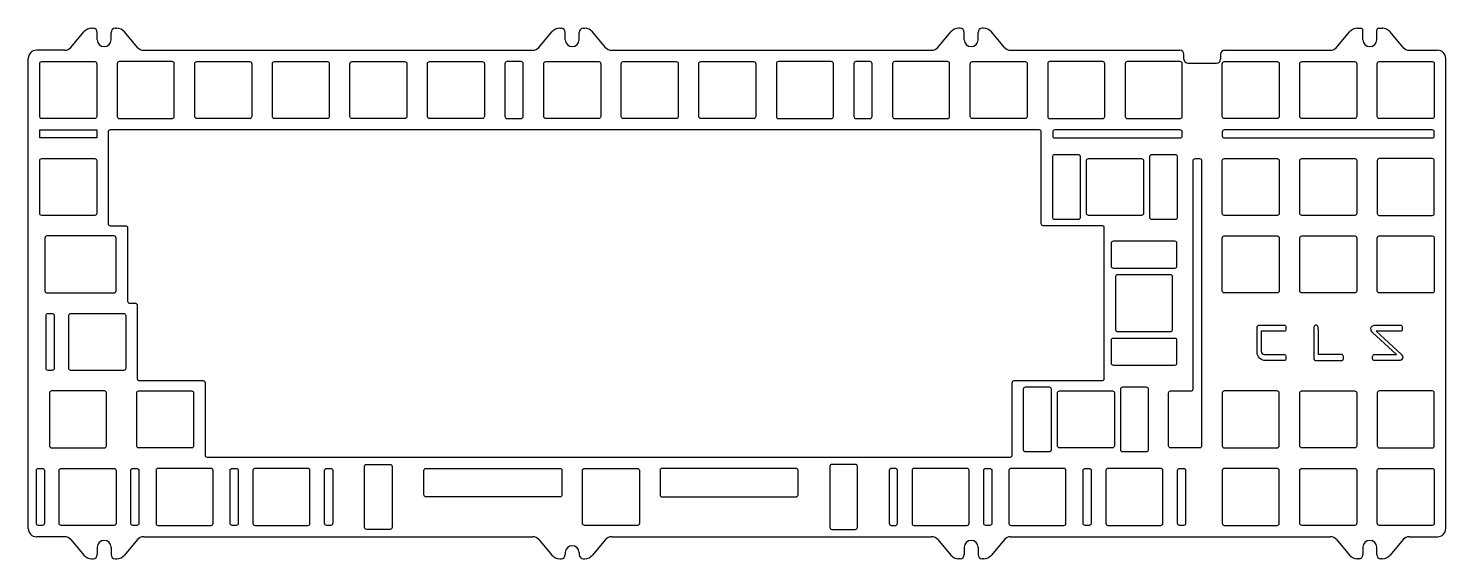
# Model space of a CAD drawing. Header units: millimetres. Extents: x -74 to 274, y 23 to 154.
import ezdxf

# ---------------------------------------------------------------- set-up
doc = ezdxf.new("R2010")
doc.units = ezdxf.units.MM
doc.layers.get('0').update_dxf_attribs({"linetype": 'CONTINUOUS'})

msp = doc.modelspace()

# ---------------------------------------------------------------- linework, layer by layer
for p, q in [((-58.62, 153.51), (-58.24, 153.51)), ((-52.84, 153.51), (-52.46, 153.51)), ((56.37, 153.51), (56.75, 153.51)), ((62.15, 153.51), (62.53, 153.51)), ((154.75, 153.51), (154.37, 153.51)), ((160.53, 153.51), (160.15, 153.51)), ((252.33, 153.51), (253.2, 153.51)), ((257.6, 153.51), (258.48, 153.51)), ((-63.72, 148.82), (-60.54, 152.61)), ((-57.24, 150.71), (-57.24, 152.51)), ((-53.84, 150.71), (-53.84, 152.51)), ((-47.37, 148.82), (-50.55, 152.61)), ((51.27, 148.82), (54.46, 152.61)), ((57.75, 150.71), (57.75, 152.51)), ((61.15, 150.71), (61.15, 152.51)), ((67.62, 148.82), (64.44, 152.61)), ((149.27, 148.82), (152.46, 152.61)), ((155.75, 150.71), (155.75, 152.51)), ((159.15, 150.71), (159.15, 152.51)), ((165.62, 148.82), (162.44, 152.61)), ((247.23, 148.82), (250.41, 152.61)), ((253.7, 150.71), (253.7, 153)), ((257.1, 150.71), (257.1, 153)), ((263.58, 148.82), (260.4, 152.61)), ((-65.25, 148.11), (-72.18, 148.11)), ((-45.84, 148.11), (49.74, 148.11)), ((69.16, 148.11), (147.74, 148.11)), ((167.16, 148.11), (208.73, 148.11)), ((209.73, 145.91), (209.73, 147.11)), ((218.73, 147.11), (218.73, 145.91)), ((219.73, 148.11), (245.7, 148.11)), ((265.11, 148.11), (272.04, 148.11)), ((-74.18, 30.49), (-74.18, 146.11)), ((210.73, 144.91), (217.73, 144.91)), ((274.04, 30.49), (274.04, 146.11)), ((242.19, 80.53), (242.19, 80.53)), ((241.69, 80.03), (241.69, 72.3)), ((242.69, 79.49), (242.69, 80.03)), ((242.69, 79.49), (242.69, 73.3)), ((248.4, 73.3), (242.69, 73.3)), ((242.19, 71.8), (248.4, 71.8)), ((248.9, 72.3), (248.9, 72.8)), ((-65.25, 28.49), (-72.18, 28.49)), ((-45.84, 28.49), (49.74, 28.49)), ((69.16, 28.49), (147.74, 28.49)), ((167.16, 28.49), (245.7, 28.49)), ((265.11, 28.49), (265.11, 28.49)), ((265.11, 28.49), (270, 28.49)), ((270, 28.49), (272.08, 28.49)), ((-63.72, 27.78), (-60.54, 23.99)), ((-57.24, 25.89), (-57.24, 24.09)), ((-53.84, 25.89), (-53.84, 24.09)), ((-47.37, 27.78), (-50.55, 23.99)), ((51.27, 27.78), (54.46, 23.99)), ((57.75, 24.59), (57.75, 24.09)), ((61.15, 24.59), (61.15, 24.09)), ((67.62, 27.78), (64.44, 23.99)), ((149.27, 27.78), (152.46, 23.99)), ((155.75, 25.89), (155.75, 24.09)), ((159.15, 25.89), (159.15, 24.09)), ((165.62, 27.78), (162.44, 23.99)), ((247.23, 27.78), (250.41, 23.99)), ((253.7, 25.89), (253.7, 24.09)), ((257.1, 24.09), (257.1, 25.89)), ((263.58, 27.78), (260.4, 23.99)), ((-58.62, 23.09), (-58.24, 23.09)), ((-52.84, 23.09), (-52.46, 23.09)), ((56.37, 23.09), (56.75, 23.09)), ((62.15, 23.09), (62.53, 23.09)), ((154.75, 23.09), (154.37, 23.09)), ((160.53, 23.09), (160.15, 23.09)), ((252.7, 23.09), (252.33, 23.09)), ((253.7, 24.09), (253.7, 24.1)), ((258.48, 23.09), (258.1, 23.09))]:
    msp.add_line(p, q)
for points in [[(-57.88, 131.31), (-70.88, 131.31, -0.414214), (-71.38, 131.81), (-71.38, 144.81, -0.414214), (-70.88, 145.31), (-57.88, 145.31, -0.414214), (-57.38, 144.81), (-57.38, 131.81, -0.414214)], [(-52.33, 144.81), (-52.33, 138.31), (-52.33, 131.81, 0.414214), (-51.83, 131.31), (-38.83, 131.31, 0.414214), (-38.33, 131.81), (-38.33, 144.81, 0.414214), (-38.83, 145.31), (-51.83, 145.31, 0.414214)], [(-19.78, 131.31), (-32.78, 131.31, -0.414214), (-33.28, 131.81), (-33.28, 144.81, -0.414214), (-32.78, 145.31), (-19.78, 145.31, -0.414214), (-19.28, 144.81), (-19.28, 131.81, -0.414214)], [(-13.73, 131.31, -0.414214), (-14.23, 131.81), (-14.23, 144.81, -0.414214), (-13.73, 145.31), (-0.73, 145.31, -0.414214), (-0.23, 144.81), (-0.23, 131.81, -0.414214), (-0.73, 131.31)], [(18.32, 145.31, -0.414214), (18.82, 144.81), (18.82, 131.81, -0.414214), (18.32, 131.31), (5.32, 131.31, -0.414214), (4.82, 131.81), (4.82, 144.81, -0.414214), (5.32, 145.31)], [(37.87, 131.81, -0.414214), (37.37, 131.31), (24.37, 131.31, -0.414214), (23.87, 131.81), (23.87, 144.81, -0.414214), (24.37, 145.31), (37.37, 145.31, -0.414214), (37.87, 144.81)], [(42.92, 144.81), (42.92, 138.31), (42.92, 131.81, 0.414214), (43.42, 131.31), (46.9, 131.31, 0.414214), (47.4, 131.81), (47.4, 144.81, 0.414214), (46.9, 145.31), (43.42, 145.31, 0.414214)], [(52.45, 144.81, -0.414214), (52.95, 145.31), (65.95, 145.31, -0.414214), (66.45, 144.81), (66.45, 131.81, -0.414214), (65.95, 131.31), (52.95, 131.31, -0.414214), (52.45, 131.81)], [(71.5, 131.81), (71.5, 144.81, -0.414214), (72, 145.31), (85, 145.31, -0.414214), (85.5, 144.81), (85.5, 131.81, -0.414214), (85, 131.31), (72, 131.31, -0.414214)], [(104.55, 131.81, -0.414214), (104.05, 131.31), (91.05, 131.31, -0.414214), (90.55, 131.81), (90.55, 144.81, -0.414214), (91.05, 145.31), (104.05, 145.31, -0.414214), (104.55, 144.81)], [(123.1, 145.31), (110.1, 145.31, 0.414214), (109.6, 144.81), (109.6, 131.81, 0.414214), (110.1, 131.31), (123.1, 131.31, 0.414214), (123.6, 131.81), (123.6, 144.81, 0.414214)], [(128.65, 144.81), (128.65, 138.31), (128.65, 131.81, 0.414214), (129.15, 131.31), (132.62, 131.31, 0.414214), (133.12, 131.81), (133.12, 144.81, 0.414214), (132.62, 145.31), (129.15, 145.31, 0.414214)], [(151.67, 145.31), (138.67, 145.31, 0.414214), (138.17, 144.81), (138.17, 131.81, 0.414214), (138.67, 131.31), (151.67, 131.31, 0.414214), (152.17, 131.81), (152.17, 144.81, 0.414214)], [(170.72, 145.31, -0.414214), (171.22, 144.81), (171.22, 131.81, -0.414214), (170.72, 131.31), (157.72, 131.31, -0.414214), (157.22, 131.81), (157.22, 144.81, -0.414214), (157.72, 145.31)], [(189.77, 145.31), (176.77, 145.31, 0.414214), (176.27, 144.81), (176.27, 131.81, 0.414214), (176.77, 131.31), (189.77, 131.31, 0.414214), (190.27, 131.81), (190.27, 144.81, 0.414214)], [(208.82, 145.31), (195.82, 145.31, 0.414214), (195.32, 144.81), (195.32, 131.81, 0.414214), (195.82, 131.31), (208.82, 131.31, 0.414214), (209.32, 131.81), (209.32, 144.81, 0.414214)], [(219.14, 131.81), (219.14, 144.81, -0.414214), (219.64, 145.31), (232.64, 145.31, -0.414214), (233.14, 144.81), (233.14, 131.81, -0.414214), (232.64, 131.31), (219.64, 131.31, -0.414214)], [(251.69, 131.31), (238.69, 131.31, -0.414214), (238.19, 131.81), (238.19, 144.81, -0.414214), (238.69, 145.31), (251.69, 145.31, -0.414214), (252.19, 144.81), (252.19, 131.81, -0.414214)], [(257.24, 144.81, -0.414214), (257.74, 145.31), (270.74, 145.31, -0.414214), (271.24, 144.81), (271.24, 131.81, -0.414214), (270.74, 131.31), (257.74, 131.31, -0.414214), (257.24, 131.81)], [(-30.26, 48.09), (167.04, 48.09, 0.414214), (167.54, 48.59), (167.54, 66.37, -0.414214), (168.04, 66.87), (189.64, 66.87, 0.414214), (190.14, 67.37), (190.14, 104.47, 0.414214), (189.64, 104.97), (175.19, 104.97, -0.414214), (174.69, 105.47), (174.69, 128.01, 0.414214), (174.19, 128.51), (-54.08, 128.51, 0.414214), (-54.58, 128.01), (-54.58, 105.47, 0.414214), (-54.08, 104.97), (-50.31, 104.97, -0.414214), (-49.81, 104.47), (-49.81, 86.42, 0.414214), (-49.31, 85.92), (-47.93, 85.92, -0.414214), (-47.43, 85.42), (-47.43, 67.37, 0.414214), (-46.93, 66.87), (-31.26, 66.87, -0.414214), (-30.76, 66.37), (-30.76, 48.59, 0.414214)], [(177.99, 126.54), (192.8, 126.54), (208.82, 126.54, 0.414214), (209.32, 127.04), (209.32, 128.01, 0.414214), (208.82, 128.51), (177.99, 128.51, 0.414214), (177.49, 128.01), (177.49, 127.04, 0.414214)], [(219.14, 128.01), (219.14, 127.04, 0.414214), (219.64, 126.54), (270.74, 126.54, 0.414214), (271.24, 127.04), (271.24, 128.01, 0.414214), (270.74, 128.51), (219.64, 128.51, 0.414214)], [(184.24, 106.99, -0.414214), (183.74, 106.49), (177.99, 106.49, -0.414214), (177.49, 106.99), (177.49, 119.99), (177.49, 121.99, -0.414214), (177.99, 122.49), (183.74, 122.49, -0.414214), (184.24, 121.99), (184.24, 119.99)], [(201.36, 106.99), (201.36, 119.99), (201.36, 121.99, -0.414214), (201.86, 122.49), (207.61, 122.49, -0.414214), (208.11, 121.99), (208.11, 119.99), (208.11, 106.99, -0.414214), (207.61, 106.49), (201.86, 106.49, -0.414214)], [(-70.88, 107.49, -0.414214), (-71.38, 107.99), (-71.38, 120.99, -0.414214), (-70.88, 121.49), (-57.88, 121.49, -0.414214), (-57.38, 120.99), (-57.38, 107.99, -0.414214), (-57.88, 107.49)], [(185.8, 120.99, -0.414214), (186.3, 121.49), (199.3, 121.49, -0.414214), (199.8, 120.99), (199.8, 107.99, -0.414214), (199.3, 107.49), (186.3, 107.49, -0.414214), (185.8, 107.99)], [(214.09, 120.99), (214.09, 90.04), (214.09, 50.84, -0.414214), (213.59, 50.34), (206.47, 50.34, -0.414214), (205.97, 50.84), (205.97, 63.84, -0.414214), (206.47, 64.34), (211.49, 64.34, 0.414214), (211.99, 64.84), (211.99, 120.99, -0.414214), (212.49, 121.49), (213.59, 121.49, -0.414214)], [(219.64, 107.49, -0.414214), (219.14, 107.99), (219.14, 120.99, -0.414214), (219.64, 121.49), (232.64, 121.49, -0.414214), (233.14, 120.99), (233.14, 107.99, -0.414214), (232.64, 107.49)], [(252.19, 107.99, -0.414214), (251.69, 107.49), (238.69, 107.49, -0.414214), (238.19, 107.99), (238.19, 120.99, -0.414214), (238.69, 121.49), (251.69, 121.49, -0.414214), (252.19, 120.99)], [(271.24, 107.99), (271.24, 120.99, 0.414214), (270.74, 121.49), (257.74, 121.49, 0.414214), (257.24, 120.99), (257.24, 107.99, 0.414214), (257.74, 107.49), (270.74, 107.49, 0.414214)], [(-52.61, 88.94), (-52.61, 101.94, 0.414214), (-53.11, 102.44), (-66.11, 102.44), (-69.61, 102.44, 0.414214), (-70.11, 101.94), (-70.11, 88.94, 0.414214), (-69.61, 88.44), (-66.11, 88.44), (-53.11, 88.44, 0.414214)], [(191.94, 100.73, -0.414214), (192.44, 101.23), (205.44, 101.23), (207.44, 101.23, -0.414214), (207.94, 100.73), (207.94, 94.98, -0.414214), (207.44, 94.48), (205.44, 94.48), (192.44, 94.48, -0.414214), (191.94, 94.98)], [(219.64, 88.44, -0.414214), (219.14, 88.94), (219.14, 101.94, -0.414214), (219.64, 102.44), (232.64, 102.44, -0.414214), (233.14, 101.94), (233.14, 88.94, -0.414214), (232.64, 88.44)], [(238.69, 88.44, -0.414214), (238.19, 88.94), (238.19, 101.94, -0.414214), (238.69, 102.44), (251.69, 102.44, -0.414214), (252.19, 101.94), (252.19, 88.94, -0.414214), (251.69, 88.44)], [(257.24, 101.94, -0.414214), (257.74, 102.44), (270.74, 102.44, -0.414214), (271.24, 101.94), (271.24, 88.94, -0.414214), (270.74, 88.44), (257.74, 88.44, -0.414214), (257.24, 88.94)], [(206.94, 79.42), (206.94, 92.42, 0.414214), (206.44, 92.92), (193.44, 92.92, 0.414214), (192.94, 92.42), (192.94, 79.42, 0.414214), (193.44, 78.92), (206.44, 78.92, 0.414214)], [(-69.33, 69.39, -0.414214), (-69.83, 69.89), (-69.83, 82.89, -0.414214), (-69.33, 83.39), (-68.33, 83.39, -0.414214), (-67.83, 82.89), (-67.83, 69.89, -0.414214), (-68.33, 69.39)], [(-63.73, 69.39, -0.414214), (-64.23, 69.89), (-64.23, 82.89, -0.414214), (-63.73, 83.39), (-50.73, 83.39, -0.414214), (-50.23, 82.89), (-50.23, 69.89, -0.414214), (-50.73, 69.39)], [(228.23, 80.53), (234.3, 80.53, -0.414214), (234.8, 80.03), (234.8, 79.5, -0.414214), (234.3, 79), (228.73, 79), (228.73, 74.1, 0.414214), (229.53, 73.3), (229.9, 73.3), (234.3, 73.3, -0.414214), (234.8, 72.8), (234.8, 72.3, -0.414214), (234.3, 71.8), (229.73, 71.8, -0.414214), (227.73, 73.8), (227.73, 80.03, -0.414214)], [(256.08, 72.3), (256.08, 72.8, -0.414214), (256.58, 73.3), (262, 73.3), (256.08, 78.73), (256.01, 78.8, -0.145225), (255.72, 79.29), (255.7, 79.36, -0.090409), (255.67, 79.72, -0.163098), (255.97, 80.28, -0.103637), (256.34, 80.45), (256.59, 80.51, -0.055275), (256.81, 80.53), (262.89, 80.53, -0.414214), (263.39, 80.03), (263.39, 79.5, -0.414214), (262.89, 79), (257, 79), (263.14, 73.37, -0.049772), (263.27, 73.22), (263.31, 73.16, -0.138516), (263.5, 72.65, -0.122984), (263.34, 72.19), (263.37, 72.23, -0.145075), (262.94, 71.86), (263, 71.89, -0.107011), (262.59, 71.8), (256.58, 71.8, -0.414214)], [(192.44, 70.6, -0.414214), (191.94, 71.1), (191.94, 76.85, -0.414214), (192.44, 77.35), (205.44, 77.35), (207.44, 77.35, -0.414214), (207.94, 76.85), (207.94, 71.1, -0.414214), (207.44, 70.6), (205.44, 70.6)], [(-55.49, 64.34), (-68.49, 64.34, 0.414214), (-68.99, 63.84), (-68.99, 50.84, 0.414214), (-68.49, 50.34), (-55.49, 50.34, 0.414214), (-54.99, 50.84), (-54.99, 63.84, 0.414214)], [(-47.06, 50.34, -0.414214), (-47.56, 50.84), (-47.56, 63.84, -0.414214), (-47.06, 64.34), (-34.06, 64.34, -0.414214), (-33.56, 63.84), (-33.56, 50.84, -0.414214), (-34.06, 50.34)], [(177.09, 49.84, -0.414214), (176.59, 49.34), (170.84, 49.34, -0.414214), (170.34, 49.84), (170.34, 62.84), (170.34, 64.84, -0.414214), (170.84, 65.34), (176.59, 65.34, -0.414214), (177.09, 64.84), (177.09, 62.84)], [(179.16, 50.34, -0.414214), (178.66, 50.84), (178.66, 63.84, -0.414214), (179.16, 64.34), (192.16, 64.34, -0.414214), (192.66, 63.84), (192.66, 50.84, -0.414214), (192.16, 50.34)], [(200.97, 49.84, -0.414214), (200.47, 49.34), (194.72, 49.34, -0.414214), (194.22, 49.84), (194.22, 62.84), (194.22, 64.84, -0.414214), (194.72, 65.34), (200.47, 65.34, -0.414214), (200.97, 64.84), (200.97, 62.84)], [(233.14, 50.84), (233.14, 63.84, 0.414214), (232.64, 64.34), (219.64, 64.34, 0.414214), (219.14, 63.84), (219.14, 50.84, 0.414214), (219.64, 50.34), (232.64, 50.34, 0.414214)], [(251.69, 50.34), (238.69, 50.34, -0.414214), (238.19, 50.84), (238.19, 63.84, -0.414214), (238.69, 64.34), (251.69, 64.34, -0.414214), (252.19, 63.84), (252.19, 50.84, -0.414214)], [(271.24, 50.84), (271.24, 63.84, 0.414214), (270.74, 64.34), (257.74, 64.34, 0.414214), (257.24, 63.84), (257.24, 50.84, 0.414214), (257.74, 50.34), (270.74, 50.34, 0.414214)], [(-72.21, 31.79), (-72.21, 44.79, -0.414214), (-71.71, 45.29), (-70.71, 45.29, -0.414214), (-70.21, 44.79), (-70.21, 31.79, -0.414214), (-70.71, 31.29), (-71.71, 31.29, -0.414214)], [(-66.61, 44.79, -0.414214), (-66.11, 45.29), (-53.11, 45.29, -0.414214), (-52.61, 44.79), (-52.61, 31.79, -0.414214), (-53.11, 31.29), (-66.11, 31.29, -0.414214), (-66.61, 31.79)], [(-47.51, 45.29, -0.414214), (-47.01, 44.79), (-47.01, 31.79, -0.414214), (-47.51, 31.29), (-48.51, 31.29, -0.414214), (-49.01, 31.79), (-49.01, 44.79, -0.414214), (-48.51, 45.29)], [(-29.3, 45.29), (-42.3, 45.29, 0.414214), (-42.8, 44.79), (-42.8, 31.79, 0.414214), (-42.3, 31.29), (-29.3, 31.29, 0.414214), (-28.8, 31.79), (-28.8, 44.79, 0.414214)], [(-24.59, 31.79), (-24.59, 44.79, -0.414214), (-24.09, 45.29), (-23.09, 45.29, -0.414214), (-22.59, 44.79), (-22.59, 31.79, -0.414214), (-23.09, 31.29), (-24.09, 31.29, -0.414214)], [(-5.49, 45.29), (-18.49, 45.29, 0.414214), (-18.99, 44.79), (-18.99, 31.79, 0.414214), (-18.49, 31.29), (-5.49, 31.29, 0.414214), (-4.99, 31.79), (-4.99, 44.79, 0.414214)], [(-1.39, 44.79, -0.414214), (-0.89, 45.29), (0.11, 45.29, -0.414214), (0.61, 44.79), (0.61, 31.79, -0.414214), (0.11, 31.29), (-0.89, 31.29, -0.414214), (-1.39, 31.79)], [(14.7, 30.29), (8.95, 30.29, -0.414214), (8.45, 30.79), (8.45, 43.79), (8.45, 45.79, -0.414214), (8.95, 46.29), (14.7, 46.29, -0.414214), (15.2, 45.79), (15.2, 30.79, -0.414214)], [(56.92, 44.79), (56.92, 42.73), (56.92, 38.79, -0.414214), (56.42, 38.29), (23.5, 38.29, -0.414214), (23, 38.79), (23, 44.79, -0.414214), (23.5, 45.29), (56.42, 45.29, -0.414214)], [(75.47, 31.29), (62.47, 31.29, -0.414214), (61.97, 31.79), (61.97, 44.79, -0.414214), (62.47, 45.29), (75.47, 45.29, -0.414214), (75.97, 44.79), (75.97, 31.79, -0.414214)], [(114.45, 45.29), (81.52, 45.29, 0.414214), (81.02, 44.79), (81.02, 38.79, 0.414214), (81.52, 38.29), (114.45, 38.29, 0.414214), (114.95, 38.79), (114.95, 44.79, 0.414214)], [(129.5, 30.79), (129.5, 43.79), (129.5, 45.79, 0.414214), (129, 46.29), (123.25, 46.29, 0.414214), (122.75, 45.79), (122.75, 30.79, 0.414214), (123.25, 30.29), (129, 30.29, 0.414214)], [(139.34, 31.79), (139.34, 44.79, 0.414214), (138.84, 45.29), (137.84, 45.29, 0.414214), (137.34, 44.79), (137.34, 31.79, 0.414214), (137.84, 31.29), (138.84, 31.29, 0.414214)], [(156.94, 31.79), (156.94, 44.79, 0.414214), (156.44, 45.29), (143.44, 45.29, 0.414214), (142.94, 44.79), (142.94, 31.79, 0.414214), (143.44, 31.29), (156.44, 31.29, 0.414214)], [(160.54, 31.79), (160.54, 44.79, -0.414214), (161.04, 45.29), (162.04, 45.29, -0.414214), (162.54, 44.79), (162.54, 31.79, -0.414214), (162.04, 31.29), (161.04, 31.29, -0.414214)], [(180.75, 31.79), (180.75, 44.79, 0.414214), (180.25, 45.29), (167.25, 45.29, 0.414214), (166.75, 44.79), (166.75, 31.79, 0.414214), (167.25, 31.29), (180.25, 31.29, 0.414214)], [(186.96, 31.79, -0.414214), (186.46, 31.29), (185.46, 31.29, -0.414214), (184.96, 31.79), (184.96, 44.79, -0.414214), (185.46, 45.29), (186.46, 45.29, -0.414214), (186.96, 44.79)], [(204.56, 31.79), (204.56, 44.79, 0.414214), (204.06, 45.29), (191.06, 45.29, 0.414214), (190.56, 44.79), (190.56, 31.79, 0.414214), (191.06, 31.29), (204.06, 31.29, 0.414214)], [(208.16, 31.79), (208.16, 44.79, -0.414214), (208.66, 45.29), (209.66, 45.29, -0.414214), (210.16, 44.79), (210.16, 31.79, -0.414214), (209.66, 31.29), (208.66, 31.29, -0.414214)], [(233.14, 31.79), (233.14, 44.79, 0.414214), (232.64, 45.29), (219.64, 45.29, 0.414214), (219.14, 44.79), (219.14, 31.79, 0.414214), (219.64, 31.29), (232.64, 31.29, 0.414214)], [(238.19, 44.79, -0.414214), (238.69, 45.29), (251.69, 45.29, -0.414214), (252.19, 44.79), (252.19, 31.79, -0.414214), (251.69, 31.29), (238.69, 31.29, -0.414214), (238.19, 31.79)], [(271.24, 31.79, -0.414214), (270.74, 31.29), (257.74, 31.29, -0.414214), (257.24, 31.79), (257.24, 44.79, -0.414214), (257.74, 45.29), (270.74, 45.29, -0.414214), (271.24, 44.79)]]:
    msp.add_lwpolyline(points, format="xyb", close=True)
msp.add_lwpolyline([(-57.38, 126.54), (-64.38, 126.54), (-71.38, 126.54), (-71.38, 128.51), (-57.38, 128.51)], close=True)
for centre, radius, start, end in [((-58.62, 151.01), 2.5, 90, 140), ((-58.24, 152.51), 1, 0, 90), ((-52.84, 152.51), 1, 90, 180), ((-52.46, 151.01), 2.5, 40, 90), ((56.37, 151.01), 2.5, 90, 140), ((56.75, 152.51), 1, 0, 90), ((62.15, 152.51), 1, 90, 180), ((62.53, 151.01), 2.5, 40, 90), ((154.37, 151.01), 2.5, 90, 140), ((154.75, 152.51), 1, 0, 90), ((160.15, 152.51), 1, 90, 180), ((160.53, 151.01), 2.5, 40, 90), ((252.33, 151.01), 2.5, 90, 140), ((253.2, 153.01), 0.5, -0.2926, 90), ((257.6, 153.01), 0.5, 90, 180.2926), ((258.48, 151.01), 2.5, 40, 90), ((258.48, 151.01), 2.5, 39.9999, 90.0967), ((-55.54, 150.71), 1.7, -180, 0), ((59.45, 150.71), 1.7, -180, 0), ((157.45, 150.71), 1.7, -180, 0), ((255.4, 150.71), 1.7, -180, 0), ((-72.18, 146.11), 2, 90, 180), ((-65.25, 150.11), 2, 270, 320), ((-45.84, 150.11), 2, 220, 270), ((49.74, 150.11), 2, 270, 320), ((69.16, 150.11), 2, 220, 270), ((147.74, 150.11), 2, 270, 320), ((167.16, 150.11), 2, 220, 270), ((208.73, 147.11), 1, 0, 90), ((219.73, 147.11), 1, 90, 180), ((245.7, 150.11), 2, 270, 320), ((265.11, 150.11), 2, 220, 270), ((265.11, 150.11), 2, 219.9117, 269.9998), ((272.04, 146.11), 2, 0, 90), ((210.73, 145.91), 1, 180, 270), ((217.73, 145.91), 1, -90, 0), ((242.19, 80.03), 0.5, 90, 180), ((242.19, 80.03), 0.5, 0, 90), ((248.4, 72.8), 0.5, 0, 90), ((242.19, 72.3), 0.5, 180, 270), ((248.4, 72.3), 0.5, -90, 0), ((-72.18, 30.49), 2, 180, 270), ((-65.25, 26.49), 2, 40, 90), ((-45.84, 26.49), 2, 90, 140), ((49.74, 26.49), 2, 40, 90), ((69.16, 26.49), 2, 90, 140), ((147.74, 26.49), 2, 40, 90), ((167.16, 26.49), 2, 90, 140), ((245.7, 26.49), 2, 40, 90), ((265.11, 26.49), 2, 89.9986, 140), ((265.11, 26.49), 2, 89.9986, 140.0705), ((272.04, 30.49), 2, -90.1564, 0), ((-55.54, 25.89), 1.7, 0, 180), ((59.45, 24.59), 1.7, 0, 180), ((157.45, 25.89), 1.7, 0, 180), ((255.4, 25.89), 1.7, 0, 180), ((-58.62, 25.59), 2.5, 220, 270), ((-58.24, 24.09), 1, -90, 0), ((-52.84, 24.09), 1, 180, 270), ((-52.46, 25.59), 2.5, 270, 320), ((56.37, 25.59), 2.5, 220, 270), ((56.75, 24.09), 1, -90, 0), ((62.15, 24.09), 1, 180, 270), ((62.53, 25.59), 2.5, 270, 320), ((154.37, 25.59), 2.5, 220, 270), ((154.75, 24.09), 1, -90, 0), ((160.15, 24.09), 1, 180, 270), ((160.53, 25.59), 2.5, 270, 320), ((252.33, 25.59), 2.5, 220, 270), ((252.7, 24.09), 1, -90, 0.3006), ((252.7, 24.09), 1, -90, 0.3006), ((258.1, 24.09), 1, 180, 270), ((258.1, 24.09), 1, 180, 270), ((258.48, 25.59), 2.5, 270, 320), ((258.48, 25.59), 2.5, 270, 320)]:
    msp.add_arc(centre, radius, start, end)

doc.saveas('drawing.dxf')
